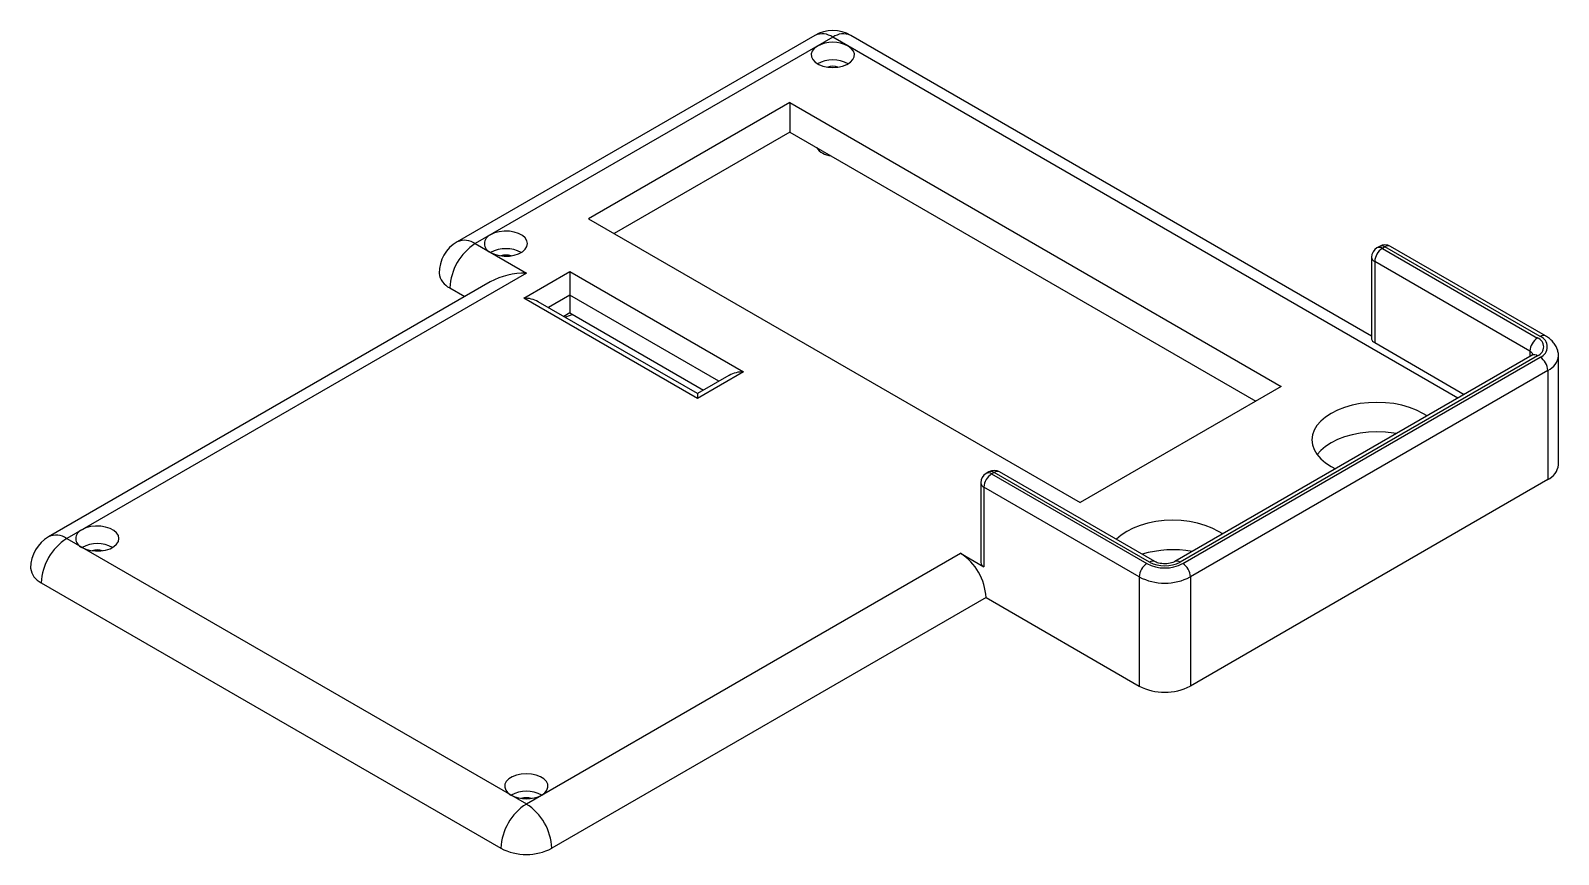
# Model space of a CAD drawing. Header units: millimetres. Extents: x -65 to 146, y -38 to 76.
import ezdxf

# ---------------------------------------------------------------- set-up
doc = ezdxf.new("R2010")
doc.units = ezdxf.units.MM

msp = doc.modelspace()

# ---------------------------------------------------------------- linework, layer by layer
at = {"color": 7, "linetype": 'Continuous', "lineweight": 25}
for p, q in [((43.46, 75.77), (-6.04, 47.19)), ((45.96, 75.52), (-3.54, 46.94)), ((132.5, 25.56), (45.96, 75.52)), ((120.55, 34.15), (48.46, 75.77)), ((40.02, 66.46), (12.16, 50.37)), ((40.02, 66.46), (108.05, 27.19)), ((40.02, 66.46), (40.02, 62.37)), ((40.02, 62.37), (15.7, 48.33)), ((40.02, 62.37), (104.51, 25.15)), ((12.16, 50.37), (80.19, 11.1)), ((-3.54, 46.94), (3.54, 42.86)), ((121.65, 46.57), (121.3, 46.37)), ((144.65, 34.16), (123.15, 46.57)), ((120.55, 45.07), (120.55, 33.72)), ((142.48, 32.05), (120.99, 44.46)), ((120.99, 44.46), (120.99, 33.24)), ((122.4, 46.5), (122.05, 46.29)), ((122.05, 46.29), (143.54, 33.88)), ((143.9, 34.09), (122.4, 46.5)), ((3.54, 42.86), (-60.1, 6.12)), ((3.18, 39.39), (9.55, 43.07)), ((9.55, 43.07), (33.59, 29.19)), ((9.55, 43.07), (9.55, 37.35)), ((-1.46, 41.67), (-62.6, 6.37)), ((-7.07, 40.82), (-5, 39.63)), ((27.22, 25.51), (3.18, 39.39)), ((27.22, 26.19), (5.18, 38.91)), ((9.55, 39.8), (6.6, 38.1)), ((30.17, 27.89), (9.55, 39.8)), ((9.55, 37.35), (8.72, 36.87)), ((9.55, 37.35), (28.05, 26.67)), ((120.99, 33.24), (133.39, 26.08)), ((142.48, 32.05), (142.48, 31.33)), ((142.79, 31.51), (93.3, 2.93)), ((143.54, 31.43), (94.05, 2.86)), ((94.4, 2.66), (143.9, 31.23)), ((146.42, 16.33), (146.42, 31.43)), ((33.59, 29.19), (27.22, 25.51)), ((31.59, 28.71), (27.22, 26.19)), ((144.96, 29.39), (95.46, 0.82)), ((144.96, 29.39), (144.96, 14.29)), ((27.22, 26.19), (27.22, 25.51)), ((108.05, 27.19), (80.19, 11.1)), ((67.56, 15.34), (67.2, 15.14)), ((68.31, 15.27), (67.95, 15.07)), ((67.95, 15.07), (89.45, 2.66)), ((89.8, 2.86), (68.31, 15.27)), ((90.55, 2.93), (69.06, 15.34)), ((114.94, 16.1), (115.55, 15.78)), ((66.45, 13.84), (66.45, 2.82)), ((88.39, 0.82), (66.89, 13.23)), ((66.89, 13.23), (66.89, 2.2)), ((144.96, 14.29), (95.46, -14.29)), ((-60.1, 6.12), (3.54, -30.61)), ((3.54, -30.61), (63.64, 4.08)), ((63.64, 4.08), (66.89, 2.2)), ((-63.64, 0), (0, -36.74)), ((88.39, 0.82), (88.39, -14.29)), ((95.46, 0.82), (95.46, -14.29)), ((67.18, -2.04), (7.07, -36.74)), ((67.18, -2.04), (88.39, -14.29))]:
    msp.add_line(p, q, dxfattribs=at)
at = {"color": 7, "linetype": 'Continuous', "lineweight": 25, "flags": 128}
for points in [[(43.84, 74.29), (43.4, 73.97), (43.11, 73.6), (42.97, 73.21), (43, 72.8), (43.19, 72.41), (43.53, 72.05), (44.01, 71.75), (44.6, 71.53), (45.26, 71.39), (45.96, 71.34), (46.66, 71.39), (47.32, 71.53), (47.91, 71.75), (48.39, 72.05), (48.73, 72.41), (48.93, 72.8), (48.95, 73.21), (48.82, 73.6), (48.52, 73.97), (48.08, 74.29)], [(-1.41, 45.72), (-0.86, 45.47), (-0.22, 45.3), (0.47, 45.22), (1.18, 45.23), (1.86, 45.34), (2.47, 45.54), (2.99, 45.82), (3.38, 46.16), (3.62, 46.54), (3.71, 46.94), (3.62, 47.35), (3.38, 47.73), (2.99, 48.07), (2.47, 48.35), (1.86, 48.54), (1.18, 48.65), (0.47, 48.67), (-0.22, 48.59), (-0.86, 48.42), (-1.41, 48.17)], [(128.23, 23.1), (127.67, 23.45), (126.78, 23.9), (125.8, 24.28), (124.75, 24.58), (123.63, 24.8), (122.48, 24.93), (121.3, 24.97), (120.13, 24.93), (118.97, 24.8), (117.86, 24.58), (116.8, 24.28), (115.83, 23.9), (114.94, 23.45), (114.16, 22.94), (113.51, 22.38), (112.99, 21.77), (112.61, 21.12), (112.38, 20.46), (112.3, 19.78), (112.38, 19.1), (112.61, 18.43), (112.99, 17.79), (113.51, 17.18), (114.16, 16.62), (114.94, 16.1), (114.94, 16.1)], [(123.99, 20.65), (123.63, 20.71), (122.48, 20.85), (121.3, 20.89), (120.13, 20.85), (118.97, 20.71), (117.86, 20.5), (116.8, 20.19), (115.83, 19.82), (114.94, 19.37), (114.16, 18.86), (113.51, 18.29), (113.03, 17.74)], [(99.94, 6.77), (99.38, 7.12), (98.5, 7.57), (97.52, 7.95), (96.46, 8.25), (95.35, 8.47), (94.19, 8.6), (93.02, 8.65), (91.85, 8.6), (90.69, 8.47), (89.58, 8.25), (88.52, 7.95), (87.54, 7.57), (86.66, 7.12), (85.88, 6.61), (85.23, 6.05), (85.2, 6.02)], [(-57.98, 4.9), (-57.43, 4.65), (-56.79, 4.48), (-56.1, 4.4), (-55.39, 4.41), (-54.71, 4.52), (-54.1, 4.72), (-53.58, 5), (-53.19, 5.34), (-52.94, 5.72), (-52.86, 6.12), (-52.94, 6.53), (-53.19, 6.91), (-53.58, 7.25), (-54.1, 7.52), (-54.71, 7.72), (-55.39, 7.83), (-56.1, 7.85), (-56.79, 7.77), (-57.43, 7.6), (-57.98, 7.35)], [(5.66, -29.39), (6.09, -29.07), (6.39, -28.7), (6.53, -28.3), (6.5, -27.89), (6.31, -27.5), (5.96, -27.15), (5.48, -26.85), (4.9, -26.62), (4.24, -26.48), (3.54, -26.43), (2.84, -26.48), (2.17, -26.62), (1.59, -26.85), (1.11, -27.15), (0.76, -27.5), (0.57, -27.89), (0.54, -28.3), (0.68, -28.7), (0.98, -29.07), (1.41, -29.39)]]:
    msp.add_lwpolyline(points, dxfattribs=at)
at = {"color": 7, "linetype": 'Continuous', "lineweight": 25}
for centre, radius, start, end in [((45.96, 71.44), 5, 60.0027, 119.9973), ((44.5, 73.47), 2.51, 54.3824, 114.3071), ((45.96, 70.2), 4.61, 62.6097, 117.3903), ((47.43, 73.47), 2.51, 65.6929, 125.6176), ((45.96, 67.8), 4.57, 62.3103, 117.6843), ((45.96, 69.03), 2.46, 73.4648, 106.5352), ((45.97, 61.89), 2.8, 215.7602, 264.2451), ((-3.54, 42.86), 5, 119.9973, 180), ((0.61, 40.47), 7.68, 122.6055, 177.3945), ((-5, 44.9), 2.51, 54.3824, 114.3071), ((-0.95, 46.94), 1.31, 110.7834, 249.2166), ((122.4, 45.27), 1.5, 60.0027, 119.9973), ((121.96, 45.88), 0.754, 54.3824, 114.3071), ((122.84, 45.88), 0.754, 65.6929, 125.6176), ((0.71, 41.66), 4.58, 62.4108, 117.5892), ((0.71, 42.89), 2.47, 73.5024, 106.4976), ((122.05, 45.07), 1.5, 119.9973, 180), ((121.3, 45.14), 0.754, 185.6948, 245.6253), ((123.29, 44.35), 2.31, 122.6055, 177.3945), ((121.61, 45.68), 0.754, 54.3824, 114.3071), ((-6.03, 43.11), 2.51, 185.6948, 245.6253), ((3.31, 32.75), 10.11, 88.7278, 118.1695), ((3.26, 35.31), 4.08, 61.9588, 91.1439), ((8.17, 40.51), 3.78, 280.4196, 297.1727), ((144.78, 31.94), 2.31, 122.6055, 177.3945), ((143.08, 32.66), 1.31, 290.7834, 69.2166), ((144.34, 33.47), 0.755, 65.8924, 125.6002), ((143.35, 32.66), 1.53, 290.7834, 69.2166), ((142.13, 31.31), 0.814, 18.3793, 64.4373), ((143.1, 30.82), 0.754, 54.3824, 114.3071), ((142.65, 29.29), 2.31, 2.6055, 57.3945), ((143.97, 31.65), 2.46, 293.6846, 355.1151), ((33.51, 25.11), 4.08, 88.8561, 118.0412), ((67.95, 13.84), 1.5, 119.9973, 180), ((69.2, 13.12), 2.31, 122.6055, 177.3945), ((67.51, 14.45), 0.754, 54.3824, 114.3071), ((68.31, 14.04), 1.5, 60.0027, 119.9973), ((67.87, 14.66), 0.754, 54.3824, 114.3071), ((68.75, 14.66), 0.754, 65.6929, 125.6176), ((143.92, 16.58), 2.51, 294.3747, 354.3052), ((67.2, 13.92), 0.754, 185.6948, 245.6253), ((-60.1, 2.04), 5, 119.9973, 180), ((-61.57, 4.08), 2.51, 54.3824, 114.3071), ((-57.52, 6.12), 1.31, 110.7834, 249.2166), ((-55.96, -0.35), 7.68, 122.6055, 177.3945), ((-55.86, 0.84), 4.58, 62.4108, 117.5892), ((-55.86, 2.07), 2.47, 73.5024, 106.4976), ((93.03, -10.34), 14.91, 79.6511, 106.5265), ((59.5, -2.39), 7.68, 2.6055, 57.3945), ((67.2, 2.89), 0.754, 185.6948, 245.6253), ((90.69, 0.71), 2.31, 122.6055, 177.3945), ((91.92, 7.43), 5.38, 242.6097, 297.3903), ((90.24, 2.25), 0.755, 65.7942, 125.6087), ((91.92, 6.95), 4.61, 242.6097, 297.3903), ((93.61, 2.25), 0.755, 54.3975, 114.1341), ((93.16, 0.71), 2.31, 2.6055, 57.3945), ((-62.6, 2.29), 2.51, 185.6948, 245.6253), ((91.92, 7.64), 7.69, 242.6097, 297.3903), ((91.92, -7.46), 7.69, 242.6097, 297.3903), ((3.54, -33.43), 4.57, 62.3103, 117.6843), ((3.54, -25.3), 4.61, 242.6097, 297.3903), ((7.68, -37.09), 7.68, 122.6055, 177.3945), ((3.54, -32.21), 2.46, 73.4648, 106.5352), ((-0.61, -37.09), 7.68, 2.6055, 57.3945), ((3.54, -29.91), 7.69, 242.6097, 297.3903)]:
    msp.add_arc(centre, radius, start, end, dxfattribs=at)
for points, knots in [([(146.41, 31.44), (146.41, 31.49), (146.43, 31.74), (146.33, 32.18), (146.11, 32.74), (145.77, 33.25), (145.32, 33.71), (144.92, 34), (144.68, 34.14), (144.65, 34.16)], [0, 0, 0, 0, 0.041571, 0.221569, 0.398886, 0.578612, 0.765468, 0.967538, 1, 1, 1, 1]), ([(120.56, 33.72), (120.57, 33.67), (120.58, 33.56), (120.77, 33.38), (120.93, 33.28), (120.99, 33.24)], [0, 0, 0, 0, 0.383131, 0.795203, 1, 1, 1, 1]), ([(142.97, 31.64), (142.97, 31.64), (142.96, 31.63), (142.87, 31.55), (142.8, 31.51), (142.79, 31.51)], [0, 0, 0, 0, 0.4385872, 0.9390478, 1, 1, 1, 1]), ([(93.3, 2.93), (93.25, 2.91), (93.14, 2.85), (92.86, 2.74), (92.45, 2.66), (91.98, 2.62), (91.5, 2.64), (91.07, 2.72), (90.74, 2.83), (90.61, 2.91), (90.55, 2.93)], [0, 0, 0, 0, 0.070703, 0.202691, 0.339755, 0.481767, 0.626256, 0.770095, 0.910277, 1, 1, 1, 1])]:
    msp.add_open_spline(points, degree=3, knots=knots, dxfattribs=at)

doc.saveas('drawing.dxf')
